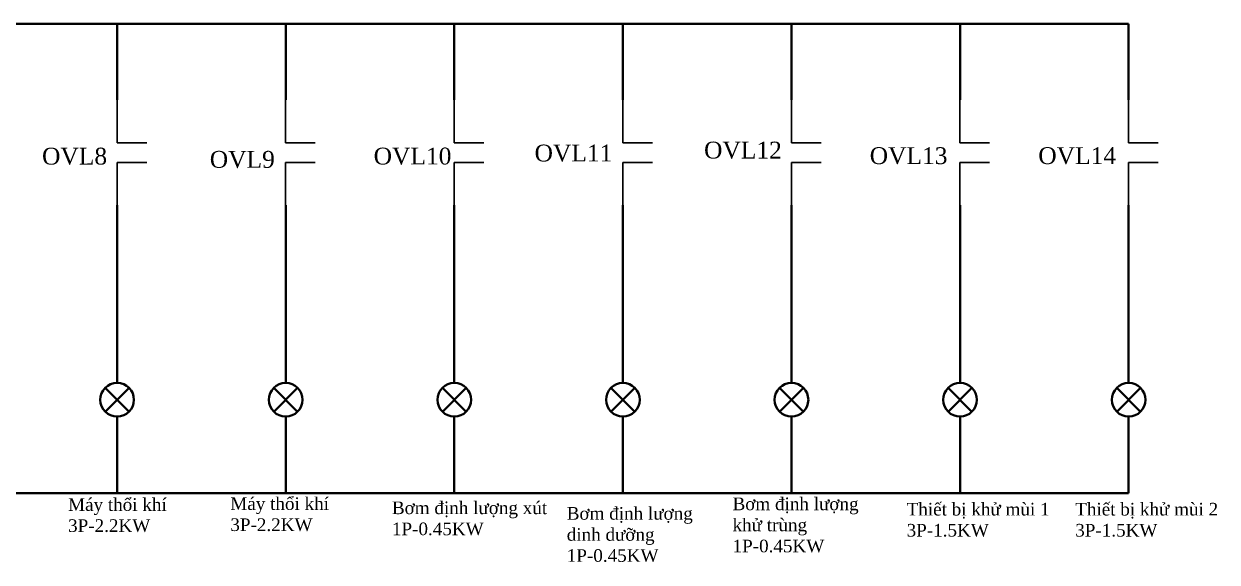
# Model space of a CAD drawing. Header units: millimetres. Extents: x 0 to 19177, y 0 to 12100.
# Drawn here: x 12523 to 13938, y 8916 to 9555 of the extents above; entities that cross this region are included whole.
import ezdxf

# ---------------------------------------------------------------- set-up
doc = ezdxf.new("R2010")
doc.units = ezdxf.units.MM
doc.header["$MEASUREMENT"] = 0
doc.layers.add('0---TBD---SD', color=2, linetype='Continuous', lineweight=25)
doc.layers.add('NetDam', color=7, linetype='Continuous', lineweight=35)
doc.layers.add('PHU KIEN', color=7, linetype='Continuous')
doc.styles.get("Standard").update_dxf_attribs({"font": 'arial.ttf'})

# ---------------------------------------------------------------- blocks, each defined once
blk = doc.blocks.new('TDM')
at = {"layer": '0---TBD---SD', "color": 7}
for p, q in [((334849, 442398), (334849, 442782)), ((334849, 442398), (335027, 442398)), ((334938, 442398), (335115, 442398)), ((334849, 442221), (334849, 441837)), ((334849, 442221), (335027, 442221)), ((334938, 442221), (335115, 442221))]:
    blk.add_line(p, q, dxfattribs=at)

msp = doc.modelspace()

# ---------------------------------------------------------------- linework, layer by layer
at = {"layer": 'NetDam', "color": 0}
for p, q in [((12633.3, 9554.8), (12433.3, 9554.8)), ((12633.3, 9554.8), (12633.3, 9464.4)), ((12833.3, 9554.8), (12633.3, 9554.8)), ((12833.3, 9554.8), (12833.3, 9464.4)), ((13033.3, 9554.8), (12833.3, 9554.8)), ((13033.3, 9554.8), (13033.3, 9464.4)), ((13233.3, 9554.8), (13033.3, 9554.8)), ((13233.3, 9554.8), (13233.3, 9464.4)), ((13433.3, 9554.8), (13233.3, 9554.8)), ((13433.3, 9554.8), (13433.3, 9464.4)), ((13633.3, 9554.8), (13433.3, 9554.8)), ((13633.3, 9554.8), (13633.3, 9464.4)), ((13833.3, 9554.8), (13633.3, 9554.8)), ((13833.3, 9554.8), (13833.3, 9464.4)), ((12633.3, 9339.5), (12633.3, 9148.7)), ((12833.3, 9339.5), (12833.3, 9148.7)), ((13033.3, 9339.5), (13033.3, 9148.7)), ((13233.3, 9339.5), (13233.3, 9148.7)), ((13433.3, 9339.5), (13433.3, 9148.7)), ((13633.3, 9339.5), (13633.3, 9148.7)), ((13833.3, 9339.5), (13833.3, 9148.7)), ((12633.3, 9128.7), (12633.3, 9148.7)), ((12833.3, 9128.7), (12833.3, 9148.7)), ((13033.3, 9128.7), (13033.3, 9148.7)), ((13233.3, 9128.7), (13233.3, 9148.7)), ((13433.3, 9128.7), (13433.3, 9148.7)), ((13633.3, 9128.7), (13633.3, 9148.7)), ((13833.3, 9128.7), (13833.3, 9148.7)), ((12619.1, 9122.6), (12647.4, 9094.3)), ((12647.4, 9122.6), (12619.1, 9094.3)), ((12633.3, 9128.5), (12633.3, 9128.7)), ((12819.1, 9122.6), (12847.4, 9094.3)), ((12847.4, 9122.6), (12819.1, 9094.3)), ((12833.3, 9128.5), (12833.3, 9128.7)), ((13019.1, 9122.6), (13047.4, 9094.3)), ((13047.4, 9122.6), (13019.1, 9094.3)), ((13033.3, 9128.5), (13033.3, 9128.7)), ((13219.1, 9122.6), (13247.4, 9094.3)), ((13247.4, 9122.6), (13219.1, 9094.3)), ((13233.3, 9128.5), (13233.3, 9128.7)), ((13419.1, 9122.6), (13447.4, 9094.3)), ((13447.4, 9122.6), (13419.1, 9094.3)), ((13433.3, 9128.5), (13433.3, 9128.7)), ((13619.1, 9122.6), (13647.4, 9094.3)), ((13647.4, 9122.6), (13619.1, 9094.3)), ((13633.3, 9128.5), (13633.3, 9128.7)), ((13819.1, 9122.6), (13847.4, 9094.3)), ((13847.4, 9122.6), (13819.1, 9094.3)), ((13833.3, 9128.5), (13833.3, 9128.7)), ((12633.3, 9088.5), (12633.3, 9068.5)), ((12833.3, 9088.5), (12833.3, 9068.5)), ((13033.3, 9088.5), (13033.3, 9068.5)), ((13233.3, 9088.5), (13233.3, 9068.5)), ((13433.3, 9088.5), (13433.3, 9068.5)), ((13633.3, 9088.5), (13633.3, 9068.5)), ((13833.3, 9088.5), (13833.3, 9068.5)), ((12633.3, 9068.5), (12633.3, 9068.5)), ((12633.3, 9068.5), (12633.3, 8997.5)), ((12833.3, 9068.5), (12833.3, 9068.5)), ((12833.3, 9068.5), (12833.3, 8997.5)), ((13033.3, 9068.5), (13033.3, 9068.5)), ((13033.3, 9068.5), (13033.3, 8997.5)), ((13233.3, 9068.5), (13233.3, 9068.5)), ((13233.3, 9068.5), (13233.3, 8997.5)), ((13433.3, 9068.5), (13433.3, 9068.5)), ((13433.3, 9068.5), (13433.3, 8997.5)), ((13633.3, 9068.5), (13633.3, 9068.5)), ((13633.3, 9068.5), (13633.3, 8997.5)), ((13833.3, 9068.5), (13833.3, 9068.5)), ((13833.3, 9068.5), (13833.3, 8997.5)), ((12633.3, 8997.5), (12433.3, 8997.5)), ((12833.3, 8997.5), (12633.3, 8997.5)), ((13033.3, 8997.5), (12833.3, 8997.5)), ((13233.3, 8997.5), (13033.3, 8997.5)), ((13433.3, 8997.5), (13233.3, 8997.5)), ((13633.3, 8997.5), (13433.3, 8997.5)), ((13833.3, 8997.5), (13633.3, 8997.5))]:
    msp.add_line(p, q, dxfattribs=at)
for centre in [(12633.3, 9108.5), (12833.3, 9108.5), (13033.3, 9108.5), (13233.3, 9108.5), (13433.3, 9108.5), (13633.3, 9108.5), (13833.3, 9108.5)]:
    msp.add_circle(centre, 20, dxfattribs=at)

# ---------------------------------------------------------------- block references
at = {"layer": 'PHU KIEN', "color": 9, "xscale": 0.1322222222090932, "yscale": 0.1322222222090932, "zscale": 0.1322222222090932}
for p in [(-31641.3, -49081.2), (-31441.3, -49081.2), (-31241.3, -49081.2), (-31041.3, -49081.2), (-30841.3, -49081.2), (-30641.3, -49081.2), (-30441.3, -49081.2)]:
    msp.add_blockref('TDM', p, dxfattribs=at)

# ---------------------------------------------------------------- texts
at = {"char_height": 20, "attachment_point": 1}
for s, insert in [('{\\fTimes New Roman|b0|i0|c0|p18;OVL12}', (13329.6, 9414.9)), ('{\\fTimes New Roman|b0|i0|c0|p18;OVL8}', (12544.2, 9407.7)), ('{\\fTimes New Roman|b0|i0|c0|p18;OVL9}', (12743.2, 9403.9)), ('{\\fTimes New Roman|b0|i0|c0|p18;OVL10}', (12937.6, 9407.8)), ('{\\fTimes New Roman|b0|i0|c0|p18;OVL11}', (13128.5, 9411.4)), ('{\\fTimes New Roman|b0|i0|c0|p18;OVL13}', (13526.1, 9408.3)), ('{\\fTimes New Roman|b0|i0|c0|p18;OVL14}', (13726.1, 9408.3))]:
    msp.add_mtext_dynamic_manual_height_columns(s, width=78.993, gutter_width=1, heights=[0], dxfattribs=dict(at, insert=insert))
at = {"color": 0, "char_height": 15, "attachment_point": 1}
for s, width, heights, insert in [('{\\fTimes New Roman|b0|i0|c0|p18;\\C256;Máy thổi khí \\P3P-2.2KW}', 188.996, [70.1], (12575.1, 8991.6)), ('{\\fTimes New Roman|b0|i0|c0|p18;\\C256;Máy thổi khí \\P3P-2.2KW}', 188.996, [70.1], (12767.6, 8992.7)), ('{\\fTimes New Roman|b0|i0|c0|p18;\\C256;Bơm định lượng\\Pkhử trùng\\P1P-0.45KW}', 198.74, [0], (13363.4, 8992.4)), ('{\\fTimes New Roman|b0|i0|c0|p18;\\C256;Bơm định lượng xút\\P1P-0.45KW}', 198.74, [0], (12959.3, 8987.7)), ('{\\fTimes New Roman|b0|i0|c0|p18;\\C256;Bơm định lượng\\Pdinh dưỡng\\P1P-0.45KW}', 198.74, [0], (13166.7, 8981.1)), ('{\\fTimes New Roman|b0|i0|c0|p18;\\C256;Thiết bị khử mùi 1\\P3P-1.5KW}', 198.74, [0], (13569.9, 8986.1)), ('{\\fTimes New Roman|b0|i0|c0|p18;\\C256;Thiết bị khử mùi 2\\P3P-1.5KW}', 198.74, [0], (13769.9, 8986.1))]:
    msp.add_mtext_dynamic_manual_height_columns(s, width=width, gutter_width=1, heights=heights, dxfattribs=dict(at, insert=insert))

doc.saveas('drawing.dxf')
